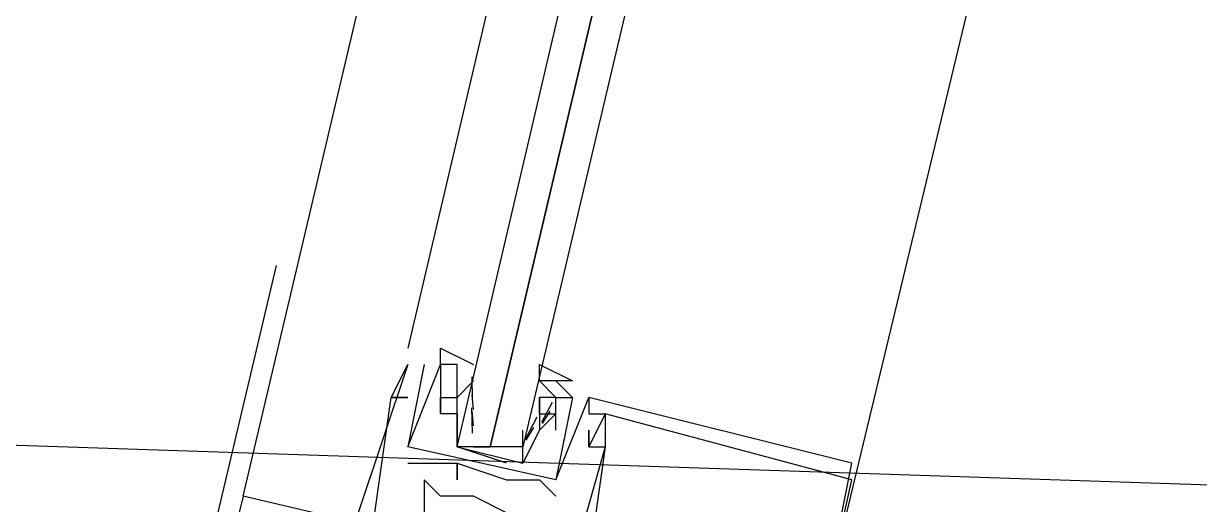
# Model space of a CAD drawing. Header units: feet. Extents: x -84 to 198, y -22 to 181.
# Drawn here: x 129.142 to 130.095, y 110.918 to 111.307 of the extents above; entities that cross this region are included whole.
import ezdxf

# ---------------------------------------------------------------- set-up
doc = ezdxf.new("R2010")
doc.units = ezdxf.units.FT
doc.layers.add('A-AREA-UNIDAD', color=30, linetype='CONTINUOUS')
doc.layers.add('A-LINEA', color=7, linetype='CONTINUOUS')

msp = doc.modelspace()

# ---------------------------------------------------------------- linework, layer by layer
at = {"layer": 'A-AREA-UNIDAD'}
msp.add_lwpolyline([(114.608, 113.4933), (121.76, 111.8044), (122, 112.4089), (123.072, 112.4089), (129.04, 110.9689), (130.112, 110.9333), (130.272, 110.4889), (135.808, 109.2089)], dxfattribs=at)
at = {"layer": 'A-LINEA'}
for p, q in [((129.32, 110.9244), (130.9867, 117.9911)), ((129.84, 112.6844), (129.4533, 111.0444)), ((129.3467, 111.1111), (129.2267, 110.6044)), ((129.4667, 111.0311), (129.4533, 110.9644)), ((129.4533, 111.0311), (129.4533, 111.0311)), ((129.4667, 111.0311), (129.4533, 110.9644)), ((129.4533, 111.0311), (129.4533, 111.0311)), ((129.4533, 111.0311), (129.4533, 111.0311)), ((129.4667, 111.0311), (129.4667, 111.0311)), ((129.4667, 111.0311), (129.4667, 111.0311)), ((129.4933, 111.0311), (129.48, 111.0311)), ((129.48, 111.0311), (129.48, 111.0311)), ((129.48, 111.0311), (129.48, 111.0311)), ((129.4933, 111.0311), (129.48, 111.0311)), ((129.48, 111.0311), (129.48, 111.0311)), ((129.48, 111.0311), (129.48, 111.0311)), ((129.4933, 111.0311), (129.4933, 111.0311)), ((129.4933, 111.0311), (129.4933, 111.0311)), ((129.5067, 111.0178), (129.4933, 111.0044)), ((129.5059, 111.0027), (129.5056, 111.021)), ((129.5067, 111.0178), (129.5067, 111.0178)), ((129.5067, 111.0178), (129.5067, 111.0178)), ((129.56, 111.0178), (129.56, 111.0178)), ((129.56, 111.0178), (129.56, 111.0178)), ((129.5733, 111.0178), (129.5733, 111.0178)), ((129.5733, 111.0178), (129.5733, 111.0178)), ((129.5065, 110.9947), (129.5055, 111.0065)), ((129.44, 111.0044), (129.44, 111.0044)), ((129.44, 111.0044), (129.44, 111.0044)), ((129.44, 111.0044), (129.44, 111.0044)), ((129.44, 111.0044), (129.44, 111.0044)), ((129.44, 111.0044), (129.44, 111.0044)), ((129.44, 111.0044), (129.44, 111.0044)), ((129.4533, 111.0044), (129.4533, 111.0044)), ((129.4533, 111.0044), (129.4533, 111.0044)), ((129.4533, 111.0044), (129.4533, 111.0044)), ((129.48, 111.0044), (129.48, 111.0044)), ((129.48, 111.0044), (129.48, 111.0044)), ((129.4933, 111.0044), (129.4933, 111.0044)), ((129.4933, 111.0044), (129.4933, 111.0044)), ((129.5058, 110.9755), (129.5052, 110.9959)), ((129.5067, 111.0044), (129.5067, 111.0044)), ((129.56, 111.0044), (129.56, 111.0044)), ((129.56, 110.9911), (129.56, 111.0044)), ((129.56, 111.0044), (129.56, 111.0044)), ((129.5703, 111.0003), (129.5618, 110.9841)), ((129.5733, 110.9378), (129.6, 111.0044)), ((129.5733, 111.0044), (129.5733, 111.0044)), ((129.5733, 110.9378), (129.6, 111.0044)), ((129.5733, 111.0044), (129.5733, 111.0044)), ((129.5867, 111.0044), (129.5867, 111.0044)), ((129.5867, 111.0044), (129.5867, 111.0044)), ((129.5867, 111.0044), (129.5867, 111.0044)), ((129.5867, 111.0044), (129.5867, 111.0044)), ((129.6, 111.0044), (129.6, 111.0044)), ((129.6, 111.0044), (129.6, 111.0044)), ((129.6, 111.0044), (129.6, 111.0044)), ((129.6, 111.0044), (129.6, 111.0044)), ((129.6, 111.0044), (129.6, 111.0044)), ((129.48, 110.9911), (129.48, 110.9911)), ((129.48, 110.9911), (129.48, 110.9911)), ((129.48, 110.9911), (129.48, 110.9911)), ((129.48, 110.9911), (129.48, 110.9911)), ((129.4933, 110.9911), (129.4933, 110.9911)), ((129.4933, 110.9911), (129.4933, 110.9911)), ((129.5065, 110.9813), (129.5055, 110.9932)), ((129.5467, 110.9911), (129.5467, 110.9911)), ((129.558, 110.9883), (129.5484, 110.9703)), ((129.56, 110.9911), (129.56, 110.9911)), ((129.56, 110.9911), (129.56, 110.9911)), ((129.5685, 110.9933), (129.5623, 110.9832)), ((129.5733, 110.9911), (129.5733, 110.9911)), ((129.5733, 110.9911), (129.5733, 110.9911)), ((129.6, 110.9911), (129.6, 110.9911)), ((129.6, 110.9911), (129.6, 110.9911)), ((129.6, 110.9911), (129.6, 110.9911)), ((129.6133, 110.9911), (129.6133, 110.9911)), ((129.6133, 110.9911), (129.6133, 110.9911)), ((129.6133, 110.9911), (129.6133, 110.9911)), ((129.6133, 110.9911), (129.6133, 110.9911)), ((129.6133, 110.9911), (129.6133, 110.9911)), ((129.6133, 110.9911), (129.6133, 110.9911)), ((129.4933, 110.9778), (129.4933, 110.9778)), ((129.5467, 110.9778), (129.5467, 110.9778)), ((129.5552, 110.98), (129.5489, 110.9698)), ((129.56, 110.9778), (129.56, 110.9778)), ((129.56, 110.9778), (129.56, 110.9778)), ((129.5733, 110.9778), (129.5733, 110.9778)), ((129.5733, 110.9778), (129.5733, 110.9778)), ((129.6, 110.9778), (129.6, 110.9778)), ((129.6, 110.9778), (129.6, 110.9778)), ((129.6, 110.9778), (129.6, 110.9778)), ((129.4533, 110.9644), (129.4533, 110.9644)), ((129.4533, 110.9644), (129.4533, 110.9644)), ((129.4533, 110.9644), (129.4533, 110.9644)), ((129.4533, 110.9644), (129.4533, 110.9644)), ((129.5067, 110.9644), (129.52, 110.9644)), ((129.6, 110.9644), (129.6, 110.9644)), ((129.6, 110.9644), (129.6, 110.9644)), ((129.6, 110.9644), (129.6, 110.9644)), ((129.6, 110.9644), (129.6, 110.9644)), ((129.6, 110.9644), (129.6, 110.9644)), ((129.6, 110.9644), (129.6, 110.9644)), ((129.6133, 110.9644), (129.6133, 110.9644)), ((129.6133, 110.9644), (129.6133, 110.9644)), ((129.6133, 110.9644), (129.6133, 110.9644)), ((129.6133, 110.9644), (129.6133, 110.9644)), ((129.6133, 110.9644), (129.6133, 110.9644)), ((129.6133, 110.9644), (129.6133, 110.9644)), ((129.4533, 110.9511), (129.4533, 110.9511)), ((129.4533, 110.9511), (129.4533, 110.9511)), ((129.4667, 110.9511), (129.4667, 110.9511)), ((129.4667, 110.9511), (129.4667, 110.9511)), ((129.48, 110.9511), (129.48, 110.9511)), ((129.48, 110.9511), (129.48, 110.9511)), ((129.4933, 110.9511), (129.4933, 110.9511)), ((129.4933, 110.9511), (129.4933, 110.9511)), ((129.4933, 110.9511), (129.4933, 110.9511)), ((129.4933, 110.9511), (129.4933, 110.9511)), ((129.8133, 110.9511), (129.8133, 110.9511)), ((129.8133, 110.9511), (129.8133, 110.9511)), ((129.8133, 110.9511), (129.8133, 110.9511)), ((129.4667, 110.9378), (129.4667, 110.9378)), ((129.4667, 110.9378), (129.4667, 110.9378)), ((129.4667, 110.9378), (129.4667, 110.9378)), ((129.4933, 110.9378), (129.4933, 110.9378)), ((129.4933, 110.9378), (129.4933, 110.9378)), ((129.5333, 110.9378), (129.5333, 110.9378)), ((129.5333, 110.9378), (129.5333, 110.9378)), ((129.5467, 110.9378), (129.5467, 110.9378)), ((129.5467, 110.9378), (129.5467, 110.9378)), ((129.56, 110.9378), (129.56, 110.9378)), ((129.56, 110.9378), (129.56, 110.9378)), ((129.5733, 110.9378), (129.5733, 110.9378)), ((129.5733, 110.9378), (129.5733, 110.9378)), ((129.8133, 110.9378), (129.8133, 110.9378)), ((129.8133, 110.9378), (129.8133, 110.9378)), ((129.8133, 110.9378), (129.8133, 110.9378)), ((129.32, 110.9244), (129.32, 110.9244)), ((129.32, 110.9244), (129.32, 110.9244)), ((129.32, 110.9244), (129.32, 110.9244)), ((129.48, 110.9244), (129.48, 110.9244)), ((129.48, 110.9244), (129.48, 110.9244)), ((129.48, 110.9244), (129.48, 110.9244)), ((129.5067, 110.9244), (129.5067, 110.9244)), ((129.5067, 110.9244), (129.5067, 110.9244)), ((129.5067, 110.9244), (129.5067, 110.9244)), ((129.5733, 110.9244), (129.5733, 110.9244)), ((129.5733, 110.9244), (129.5733, 110.9244))]:
    msp.add_line(p, q, dxfattribs=at)
for points in [[(129.7867, 110.8178), (130.2133, 112.5911), (130.6, 114.2311)], [(129.9467, 112.6578), (129.5467, 110.9644), (129.5333, 110.9644), (129.52, 110.9644), (129.92, 112.6578), (129.52, 110.9644), (129.5067, 110.9644), (129.4933, 110.9644), (129.8933, 112.6711)], [(129.5333, 110.9511), (129.4933, 110.9644), (129.4933, 110.9911), (129.4933, 111.0044), (129.4933, 111.0178), (129.4933, 111.0311), (129.48, 111.0311), (129.48, 111.0444), (129.5067, 111.0311)], [(129.4533, 110.8978), (129.4267, 110.9111), (129.44, 111.0044), (129.4533, 111.0044), (129.44, 111.0044), (129.4533, 111.0311), (129.4133, 110.9111)], [(129.4533, 110.8978), (129.4267, 110.9111), (129.44, 111.0044), (129.4533, 111.0044), (129.44, 111.0044), (129.4533, 111.0311), (129.4133, 110.9111)], [(129.4533, 110.8978), (129.4267, 110.9111), (129.44, 111.0044), (129.4533, 111.0044), (129.44, 111.0044), (129.4533, 111.0311), (129.4133, 110.9111)], [(129.5733, 110.9378), (129.4533, 110.9644), (129.48, 111.0311), (129.48, 110.9911)], [(129.5733, 110.9378), (129.4533, 110.9644), (129.48, 111.0311), (129.48, 110.9911)], [(129.56, 111.0178), (129.56, 111.0311), (129.5867, 111.0178), (129.5733, 111.0178), (129.56, 111.0178), (129.5733, 111.0044), (129.56, 111.0044), (129.56, 110.9911), (129.56, 110.9778), (129.5467, 110.9511)], [(129.5867, 111.0044), (129.5733, 111.0178), (129.56, 111.0178)], [(129.5867, 111.0044), (129.5733, 111.0178), (129.56, 111.0178)], [(129.7867, 110.8178), (129.8133, 110.9511), (129.6, 111.0044), (129.6, 110.9911), (129.6133, 110.9911), (129.6, 110.9644), (129.6, 110.9778), (129.6, 110.9644), (129.6133, 110.9644), (129.5867, 110.8711), (129.5467, 110.8844), (129.5467, 110.9111), (129.5333, 110.9111), (129.5067, 110.9244), (129.48, 110.9244), (129.4667, 110.9378), (129.4667, 110.9111)], [(129.7867, 110.8178), (129.8133, 110.9511), (129.6, 111.0044), (129.6, 110.9911), (129.6133, 110.9911), (129.6, 110.9644), (129.6, 110.9778), (129.6, 110.9644), (129.6133, 110.9644), (129.5867, 110.8711), (129.5467, 110.8844), (129.5467, 110.9111), (129.5333, 110.9111), (129.5067, 110.9244), (129.48, 110.9244), (129.4667, 110.9378), (129.4667, 110.9111)], [(129.7867, 110.8178), (129.8133, 110.9511), (129.6, 111.0044), (129.6, 110.9911), (129.6133, 110.9911), (129.6, 110.9644), (129.6, 110.9778), (129.6, 110.9644), (129.6133, 110.9644), (129.5867, 110.8711), (129.5467, 110.8844), (129.5467, 110.9111), (129.5333, 110.9111), (129.5067, 110.9244), (129.48, 110.9244), (129.4667, 110.9378), (129.4667, 110.9111)], [(129.4933, 110.9911), (129.48, 110.9911), (129.48, 111.0044), (129.4933, 111.0044)], [(129.4933, 110.9911), (129.48, 110.9911), (129.48, 111.0044), (129.4933, 111.0044)], [(129.5733, 110.9778), (129.5733, 111.0044), (129.5867, 111.0044), (129.5733, 110.9378)], [(129.5733, 110.9778), (129.5733, 111.0044), (129.5867, 111.0044), (129.5733, 110.9378)], [(129.4933, 110.9911), (129.4933, 110.9778), (129.4933, 110.9644), (129.5467, 110.9511), (129.5467, 110.9644), (129.5467, 110.9778)], [(129.56, 110.9911), (129.5733, 110.9911), (129.56, 110.9778)], [(129.56, 110.9911), (129.5733, 110.9911), (129.56, 110.9778)], [(129.7067, 110.8444), (129.7867, 110.8178), (129.8133, 110.9378), (129.6133, 110.9911), (129.6133, 110.9644), (129.6133, 110.9644), (129.6, 110.8711)], [(129.7067, 110.8444), (129.7867, 110.8178), (129.8133, 110.9378), (129.6133, 110.9911), (129.6133, 110.9644), (129.6133, 110.9644), (129.6, 110.8711)], [(129.7067, 110.8444), (129.7867, 110.8178), (129.8133, 110.9378), (129.6133, 110.9911), (129.6133, 110.9644), (129.6133, 110.9644), (129.6, 110.8711)], [(129.4533, 110.9511), (129.4667, 110.9511), (129.48, 110.9511), (129.4933, 110.9511), (129.4933, 110.9378), (129.4933, 110.9511), (129.5333, 110.9378), (129.5467, 110.9378), (129.56, 110.9378), (129.5733, 110.9244)], [(129.4533, 110.9511), (129.4667, 110.9511), (129.48, 110.9511), (129.4933, 110.9511), (129.4933, 110.9378), (129.4933, 110.9511), (129.5333, 110.9378), (129.5467, 110.9378), (129.56, 110.9378), (129.5733, 110.9244)], [(130, 110.7511), (130, 110.7644), (129.32, 110.9244), (129.28, 110.7644), (129.2933, 110.7644)], [(130, 110.7511), (130, 110.7644), (129.32, 110.9244), (129.28, 110.7644), (129.2933, 110.7644)], [(130, 110.7511), (130, 110.7644), (129.32, 110.9244), (129.28, 110.7644), (129.2933, 110.7644)]]:
    msp.add_lwpolyline(points, dxfattribs=at)

doc.saveas('drawing.dxf')
